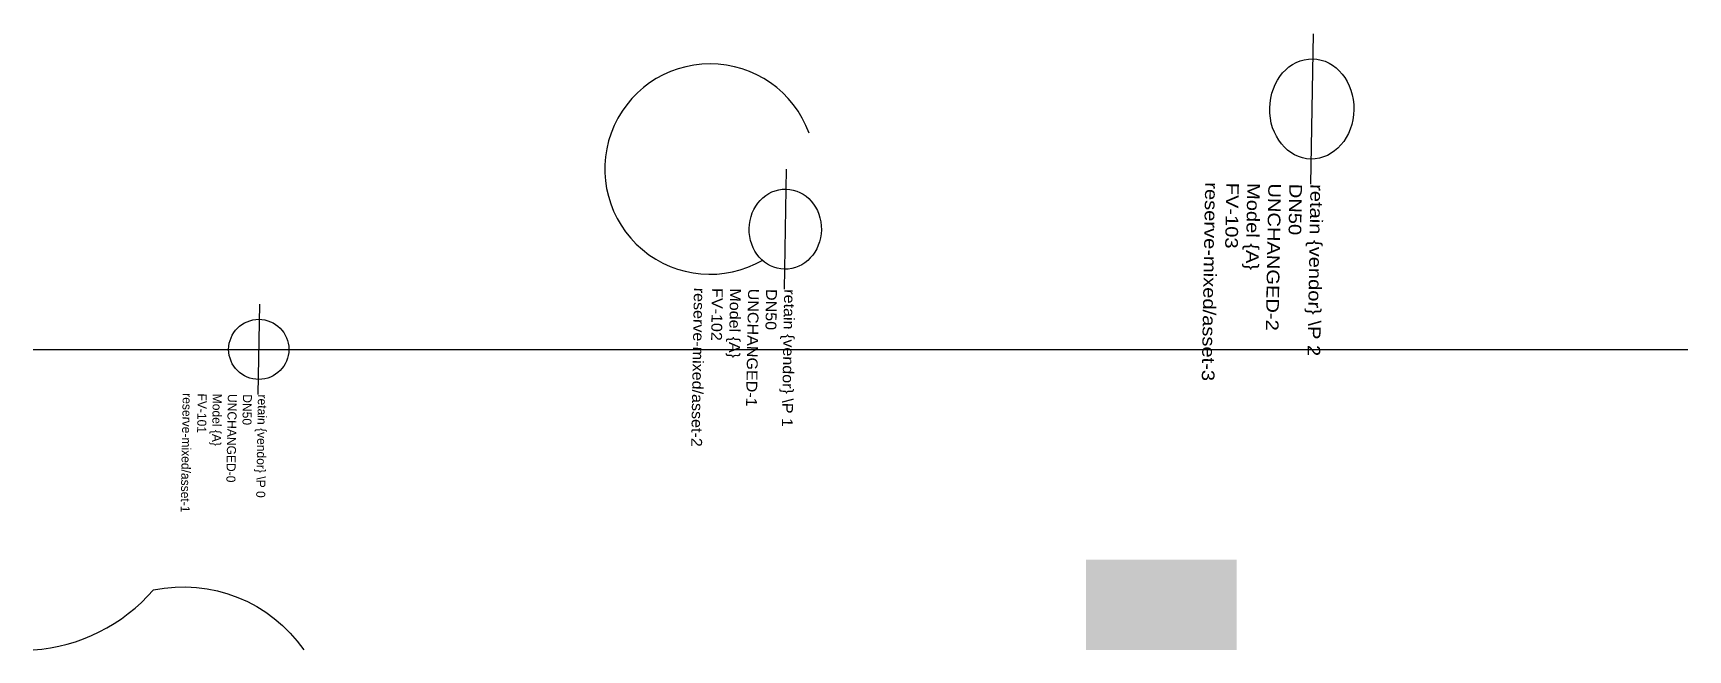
# Model space of a CAD drawing. Header units: metres. Extents: x 0 to 110, y 0 to 41.
import ezdxf

# ---------------------------------------------------------------- set-up
doc = ezdxf.new("R2010")
doc.units = ezdxf.units.M
doc.layers.add('LABEL', color=2, linetype='Continuous')
doc.layers.add('PIPE', color=3, linetype='Continuous')

# ---------------------------------------------------------------- blocks, each defined once
blk = doc.blocks.new('ASSET')
blk.add_line((-3, 0), (3, 0))
blk.add_circle((0, 0), 2)
at = {"layer": 'LABEL'}
for tag, p in [('VENDOR_PRIVATE', (3, 0)), ('SIZE', (3, -1)), ('SERIAL', (3, -2)), ('MODEL', (3, -3)), ('TAG', (3, -4)), ('ICT_ID', (3, -5))]:
    blk.add_attdef(tag, p, '', height=0.6, dxfattribs=at)

msp = doc.modelspace()

# ---------------------------------------------------------------- hatches: boundary and pattern name
msp.add_hatch(color=5).paths.add_polyline_path([(70, 0), (80, 0), (80, 6), (70, 6)])

# ---------------------------------------------------------------- linework, layer by layer
msp.add_lwpolyline([(0, 0, 0.2), (8, 4, -0.3), (18, 0)], format="xyb")
msp.add_arc((45, 32), 7, 20, 300)
at = {"layer": 'PIPE'}
msp.add_line((0, 20), (110, 20), dxfattribs=at)

# ---------------------------------------------------------------- block references
at = {"layer": 'PIPE', "rotation": 269}
for p, xscale, yscale, values in [((85, 36), 1.6666666666666665, 1.4, {'VENDOR_PRIVATE': 'retain {vendor} \\P 2', 'SIZE': 'DN50', 'SERIAL': 'UNCHANGED-2', 'MODEL': 'Model {A}', 'TAG': 'FV-103', 'ICT_ID': 'reserve-mixed/asset-3'}), ((50, 28), 1.3333333333333333, 1.2, {'VENDOR_PRIVATE': 'retain {vendor} \\P 1', 'SIZE': 'DN50', 'SERIAL': 'UNCHANGED-1', 'MODEL': 'Model {A}', 'TAG': 'FV-102', 'ICT_ID': 'reserve-mixed/asset-2'})]:
    msp.add_blockref('ASSET', p, dxfattribs=dict(at, xscale=xscale, yscale=yscale)).add_auto_attribs(values)
msp.add_blockref('ASSET', (15, 20), dxfattribs=at).add_auto_attribs({'VENDOR_PRIVATE': 'retain {vendor} \\P 0', 'SIZE': 'DN50', 'SERIAL': 'UNCHANGED-0', 'MODEL': 'Model {A}', 'TAG': 'FV-101', 'ICT_ID': 'reserve-mixed/asset-1'})

doc.saveas('drawing.dxf')
